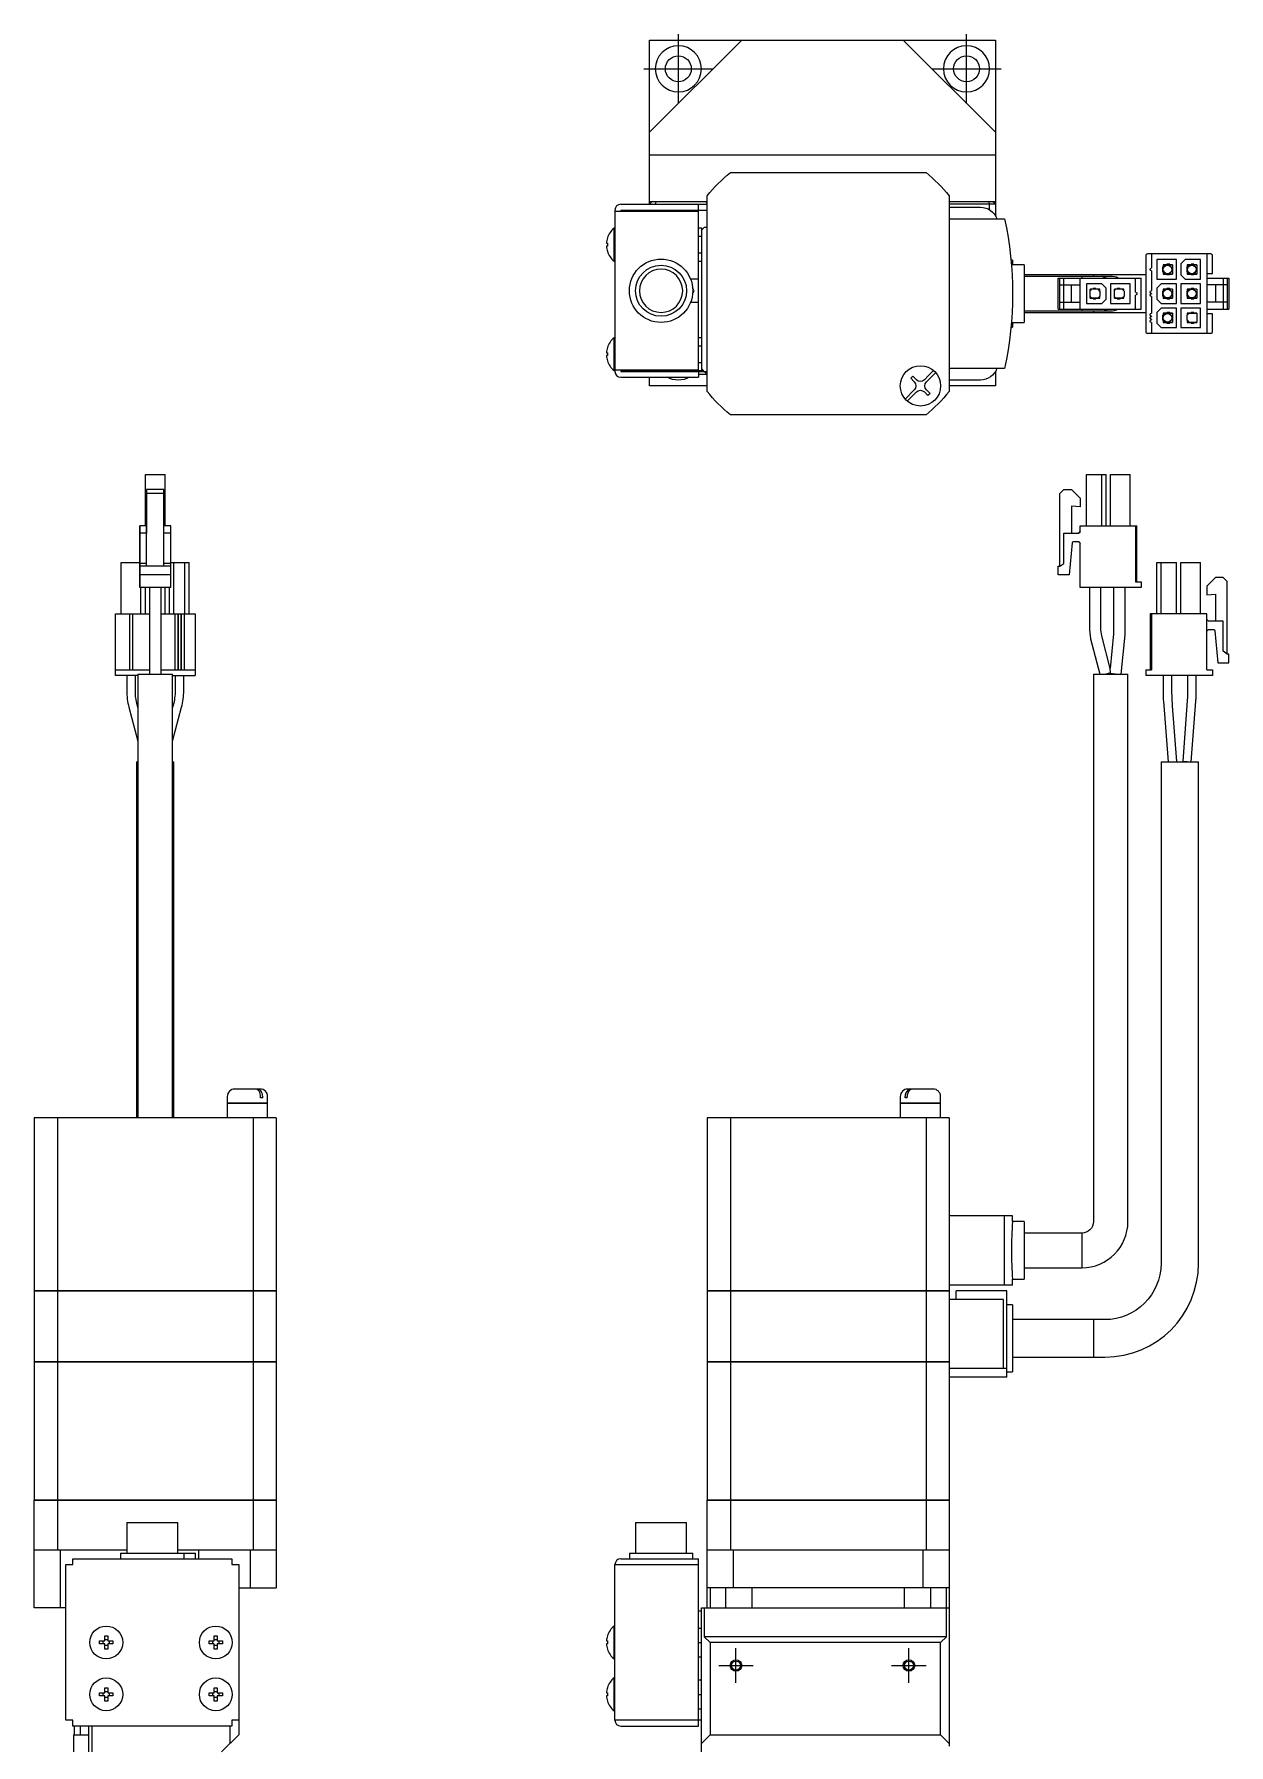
# Model space of a CAD drawing. Extents: x 0 to 561, y -8 to 550.
# Drawn here: x 23 to 230.3, y 253.1 to 549.8 of the extents above; entities that cross this region are included whole.
import ezdxf

# ---------------------------------------------------------------- set-up
doc = ezdxf.new("R2010")
doc.units = 0
doc.header["$LTSCALE"] = 0.5
doc.linetypes.add('CENTER', pattern=[50.8, 31.75, -6.35, 6.35, -6.35])
for name, color, linetype in [('MSM_CENTER', 1, 'CENTER'), ('MSM_CONTINUOUS', 7, 'CONTINUOUS'), ('MSM_NARROW', 5, 'CONTINUOUS')]:
    doc.layers.add(name, color=color, linetype=linetype)

msp = doc.modelspace()

# ---------------------------------------------------------------- linework, layer by layer
at = {"layer": 'MSM_CENTER'}
for p, q in [((134.76, 537.83), (134.76, 549.83)), ((184.76, 537.83), (184.76, 549.83)), ((128.76, 543.83), (140.76, 543.83)), ((178.76, 543.83), (190.76, 543.83)), ((144.76, 263.84), (144.76, 269.84)), ((174.76, 263.84), (174.76, 269.84)), ((141.76, 266.84), (147.76, 266.84)), ((171.76, 266.84), (177.76, 266.84))]:
    msp.add_line(p, q, dxfattribs=at)
at = {"layer": 'MSM_CONTINUOUS'}
for p, q in [((129.76, 548.83), (189.76, 548.83)), ((129.76, 520.33), (129.76, 548.83)), ((129.76, 532.83), (145.76, 548.83)), ((173.76, 548.83), (189.76, 532.83)), ((189.76, 548.83), (189.76, 518.36)), ((189.76, 528.83), (129.76, 528.83)), ((143.79, 525.83), (177.73, 525.83)), ((123.76, 519.33), (123.76, 491.33)), ((124.76, 520.33), (139.76, 520.33)), ((124.76, 519.33), (139.76, 519.33)), ((124.76, 519.33), (124.76, 519.13)), ((129.76, 520.83), (139.76, 520.83)), ((129.76, 519.13), (129.76, 519.33)), ((130.76, 519.33), (130.56, 519.13)), ((130.76, 520.33), (130.97, 520.83)), ((138.26, 519.33), (138.26, 520.33)), ((139.76, 520.53), (139.46, 520.83)), ((139.76, 487.86), (139.76, 521.81)), ((181.76, 521.81), (181.76, 487.86)), ((181.76, 520.83), (189.76, 520.83)), ((189.76, 520.33), (181.76, 520.33)), ((181.76, 519.83), (187.18, 519.83)), ((188.55, 520.83), (188.76, 520.33)), ((188.76, 519.38), (188.76, 520.33)), ((123.76, 519.13), (138.26, 519.13)), ((138.26, 491.53), (138.26, 519.13)), ((181.76, 517.83), (191.33, 517.83)), ((122.28, 513.59), (122.45, 513.59)), ((122.45, 514.49), (122.45, 514.49)), ((122.45, 513.59), (122.45, 513.07)), ((123.6, 510.48), (123.6, 516.18)), ((123.76, 516.18), (123.6, 516.18)), ((138.26, 516.22), (138.76, 516.22)), ((138.26, 514.78), (138.76, 514.78)), ((139.26, 516.33), (138.76, 515.83)), ((138.76, 516.22), (138.76, 491.45)), ((139.76, 516.33), (139.26, 516.33)), ((122.45, 513.07), (122.28, 513.07)), ((122.45, 512.18), (122.45, 512.18)), ((123.6, 510.48), (123.76, 510.48)), ((138.26, 511.89), (138.76, 511.89)), ((138.26, 510.45), (138.76, 510.45)), ((192.76, 510.65), (192.47, 510.65)), ((192.76, 510.65), (192.76, 509.83)), ((215.86, 511.43), (215.86, 498.23)), ((227.16, 511.73), (216.16, 511.73)), ((216.86, 511.73), (216.86, 509.28)), ((217.76, 510.73), (217.76, 507.33)), ((221.16, 510.73), (217.76, 510.73)), ((221.16, 507.33), (221.16, 510.73)), ((222.71, 510.73), (221.96, 509.98)), ((225.36, 510.73), (222.71, 510.73)), ((225.36, 507.33), (225.36, 510.73)), ((226.46, 511.73), (226.46, 497.93)), ((227.46, 508.33), (227.46, 511.43)), ((194.76, 509.83), (192.55, 509.83)), ((194.76, 509.83), (194.76, 499.83)), ((215.86, 508.08), (194.76, 508.08)), ((209.76, 507.83), (194.76, 507.83)), ((200.66, 507.53), (215.06, 507.53)), ((200.66, 502.13), (200.66, 507.53)), ((200.96, 502.13), (200.96, 507.53)), ((201.66, 502.13), (201.66, 507.53)), ((204.46, 502.13), (204.46, 507.53)), ((204.76, 507.83), (204.76, 507.53)), ((206.76, 508.08), (206.76, 507.83)), ((214.06, 505.09), (214.06, 507.53)), ((215.06, 502.13), (215.06, 507.53)), ((216.86, 508.78), (216.86, 505.36)), ((219.13, 509.78), (218.76, 509.41)), ((218.76, 509.41), (218.76, 508.66)), ((218.76, 508.66), (219.13, 508.28)), ((219.51, 509.83), (218.86, 509.83)), ((218.86, 509.83), (218.86, 509.51)), ((218.86, 508.56), (218.86, 508.23)), ((218.86, 508.23), (219.51, 508.23)), ((218.92, 508.82), (219.05, 508.37)), ((220.51, 509.78), (219.13, 509.78)), ((219.13, 508.28), (220.51, 508.28)), ((220.01, 509.93), (219.51, 509.93)), ((219.51, 509.93), (219.51, 509.78)), ((219.51, 508.28), (219.51, 508.13)), ((219.51, 508.13), (220.01, 508.13)), ((220.01, 509.93), (220.01, 509.78)), ((220.51, 509.83), (220.01, 509.83)), ((220.01, 508.13), (220.01, 508.28)), ((220.01, 508.23), (220.51, 508.23)), ((220.51, 508.72), (220.35, 509.25)), ((220.51, 509.83), (220.51, 508.23)), ((221.96, 509.98), (221.96, 508.08)), ((221.96, 508.08), (222.71, 507.33)), ((223.33, 509.78), (222.96, 509.41)), ((222.96, 509.41), (222.96, 508.66)), ((223.11, 509.24), (222.96, 508.69)), ((222.96, 508.66), (223.33, 508.28)), ((223.71, 509.83), (223.06, 509.83)), ((223.06, 509.83), (223.06, 509.51)), ((223.06, 508.56), (223.06, 508.23)), ((223.06, 508.23), (223.71, 508.23)), ((224.71, 509.78), (223.33, 509.78)), ((223.33, 508.28), (224.71, 508.28)), ((223.71, 509.93), (223.71, 509.78)), ((224.21, 509.93), (223.71, 509.93)), ((223.71, 508.28), (223.71, 508.13)), ((223.71, 508.13), (224.21, 508.13)), ((224.21, 509.93), (224.21, 509.78)), ((224.71, 509.83), (224.21, 509.83)), ((224.21, 508.13), (224.21, 508.28)), ((224.21, 508.23), (224.71, 508.23)), ((224.4, 508.28), (224.56, 508.83)), ((224.71, 509.83), (224.71, 508.23)), ((226.46, 508.33), (227.46, 508.33)), ((226.46, 507.53), (230.26, 507.53)), ((229.26, 507.53), (229.26, 502.13)), ((229.96, 507.53), (229.96, 502.13)), ((230.26, 507.53), (230.26, 502.13)), ((138.26, 507.33), (136.88, 507.33)), ((137.53, 505.34), (137.24, 505.85)), ((137.24, 504.82), (137.53, 505.34)), ((200.96, 506.33), (204.46, 506.33)), ((202.96, 503.33), (202.96, 506.33)), ((205.56, 506.53), (205.56, 503.13)), ((208.21, 506.53), (205.56, 506.53)), ((206.71, 505.63), (206.21, 505.63)), ((206.21, 504.03), (206.21, 505.63)), ((207.58, 505.58), (206.21, 505.58)), ((206.71, 505.58), (206.71, 505.73)), ((207.21, 505.73), (206.71, 505.73)), ((207.21, 505.58), (207.21, 505.73)), ((207.86, 505.63), (207.21, 505.63)), ((207.96, 505.21), (207.58, 505.58)), ((207.86, 505.31), (207.86, 505.63)), ((207.96, 504.46), (207.96, 505.21)), ((208.96, 505.78), (208.21, 506.53)), ((208.96, 503.88), (208.96, 505.78)), ((213.16, 506.53), (209.76, 506.53)), ((209.76, 506.53), (209.76, 503.13)), ((210.41, 504.03), (210.41, 505.63)), ((210.91, 505.63), (210.41, 505.63)), ((211.78, 505.58), (210.41, 505.58)), ((211.41, 505.73), (210.91, 505.73)), ((210.91, 505.58), (210.91, 505.73)), ((211.41, 505.58), (211.41, 505.73)), ((212.06, 505.63), (211.41, 505.63)), ((212.16, 505.21), (211.78, 505.58)), ((212.06, 505.31), (212.06, 505.63)), ((212.16, 504.46), (212.16, 505.21)), ((213.16, 503.13), (213.16, 506.53)), ((214.06, 502.13), (214.06, 504.59)), ((216.86, 504.86), (216.86, 504.81)), ((217.76, 507.33), (221.16, 507.33)), ((218.51, 506.53), (217.76, 505.78)), ((217.76, 505.78), (217.76, 503.88)), ((221.16, 506.53), (218.51, 506.53)), ((219.13, 505.58), (218.76, 505.21)), ((218.76, 505.21), (218.76, 504.46)), ((218.86, 505.63), (218.86, 505.31)), ((219.51, 505.63), (218.86, 505.63)), ((220.51, 505.58), (219.13, 505.58)), ((220.01, 505.73), (219.51, 505.73)), ((219.51, 505.73), (219.51, 505.58)), ((220.01, 505.73), (220.01, 505.58)), ((220.51, 505.63), (220.01, 505.63)), ((220.51, 505.58), (220.43, 505.58)), ((220.51, 505.63), (220.51, 504.03)), ((221.16, 503.13), (221.16, 506.53)), ((225.36, 506.53), (221.96, 506.53)), ((221.96, 506.53), (221.96, 503.13)), ((222.71, 507.33), (225.36, 507.33)), ((223.33, 505.58), (222.96, 505.21)), ((222.96, 505.21), (222.96, 504.46)), ((223.71, 505.63), (223.06, 505.63)), ((223.06, 505.63), (223.06, 505.31)), ((224.71, 505.58), (223.33, 505.58)), ((224.21, 505.73), (223.71, 505.73)), ((223.71, 505.73), (223.71, 505.58)), ((224.21, 505.73), (224.21, 505.58)), ((224.71, 505.63), (224.21, 505.63)), ((224.71, 505.63), (224.71, 504.03)), ((225.36, 503.13), (225.36, 506.53)), ((229.96, 506.33), (226.46, 506.33)), ((227.96, 506.33), (227.96, 503.33)), ((136.88, 503.33), (138.26, 503.33)), ((194.76, 501.83), (209.76, 501.83)), ((194.76, 501.58), (215.86, 501.58)), ((200.66, 502.13), (215.06, 502.13)), ((200.96, 503.33), (204.46, 503.33)), ((204.76, 502.13), (204.76, 501.83)), ((205.56, 503.13), (208.21, 503.13)), ((206.21, 504.08), (207.58, 504.08)), ((206.21, 504.03), (206.71, 504.03)), ((206.71, 504.08), (206.71, 503.93)), ((206.71, 503.93), (207.21, 503.93)), ((206.76, 501.83), (206.76, 501.58)), ((207.21, 503.93), (207.21, 504.08)), ((207.21, 504.03), (207.86, 504.03)), ((207.58, 504.08), (207.96, 504.46)), ((207.86, 504.03), (207.86, 504.36)), ((208.21, 503.13), (208.96, 503.88)), ((209.76, 503.13), (213.16, 503.13)), ((210.41, 504.08), (211.78, 504.08)), ((210.41, 504.03), (210.91, 504.03)), ((210.91, 504.08), (210.91, 503.93)), ((210.91, 503.93), (211.41, 503.93)), ((211.41, 503.93), (211.41, 504.08)), ((211.41, 504.03), (212.06, 504.03)), ((211.78, 504.08), (212.16, 504.46)), ((212.06, 504.03), (212.06, 504.36)), ((216.86, 504.31), (216.86, 501.43)), ((217.76, 503.88), (218.51, 503.13)), ((218.51, 502.33), (217.76, 501.58)), ((217.76, 501.58), (217.76, 499.68)), ((218.51, 503.13), (221.16, 503.13)), ((221.16, 502.33), (218.51, 502.33)), ((218.76, 504.46), (218.86, 504.36)), ((218.86, 504.36), (219.13, 504.08)), ((218.86, 504.36), (218.86, 504.03)), ((218.86, 504.03), (219.51, 504.03)), ((219.13, 504.08), (220.51, 504.08)), ((219.51, 504.08), (219.51, 503.93)), ((219.51, 503.93), (220.01, 503.93)), ((220.01, 501.53), (219.51, 501.53)), ((219.51, 501.53), (219.51, 501.38)), ((220.01, 503.93), (220.01, 504.08)), ((220.01, 504.03), (220.51, 504.03)), ((220.01, 501.53), (220.01, 501.38)), ((220.51, 504.09), (220.43, 504.08)), ((221.16, 498.93), (221.16, 502.33)), ((221.96, 503.13), (225.36, 503.13)), ((221.96, 502.33), (221.96, 498.93)), ((225.36, 502.33), (221.96, 502.33)), ((222.96, 504.46), (223.33, 504.08)), ((223.06, 504.36), (223.06, 504.03)), ((223.06, 504.03), (223.71, 504.03)), ((223.33, 504.08), (224.71, 504.08)), ((223.71, 504.08), (223.71, 503.93)), ((223.71, 503.93), (224.21, 503.93)), ((224.21, 501.53), (223.71, 501.53)), ((223.71, 501.53), (223.71, 501.38)), ((224.21, 503.93), (224.21, 504.08)), ((224.21, 504.03), (224.71, 504.03)), ((224.21, 501.53), (224.21, 501.38)), ((225.36, 498.93), (225.36, 502.33)), ((229.96, 503.33), (226.46, 503.33)), ((226.46, 502.13), (230.26, 502.13)), ((192.47, 499.01), (192.76, 499.01)), ((192.55, 499.83), (194.76, 499.83)), ((192.76, 499.83), (192.76, 499.01)), ((216.86, 500.93), (216.86, 500.88)), ((216.86, 500.38), (216.86, 500.33)), ((216.86, 499.83), (216.86, 497.93)), ((217.76, 499.68), (218.51, 498.93)), ((218.51, 498.93), (221.16, 498.93)), ((219.13, 501.38), (218.76, 501.01)), ((218.76, 501.01), (218.76, 500.26)), ((218.76, 500.26), (219.13, 499.88)), ((218.86, 501.43), (218.86, 501.11)), ((219.51, 501.43), (218.86, 501.43)), ((218.86, 500.16), (218.86, 499.83)), ((218.86, 499.83), (219.51, 499.83)), ((218.92, 500.85), (219.05, 501.3)), ((220.51, 501.38), (219.13, 501.38)), ((219.13, 499.88), (220.51, 499.88)), ((219.51, 499.88), (219.51, 499.73)), ((219.51, 499.73), (220.01, 499.73)), ((220.51, 501.43), (220.01, 501.43)), ((220.01, 499.73), (220.01, 499.88)), ((220.01, 499.83), (220.51, 499.83)), ((220.51, 500.95), (220.35, 500.42)), ((220.51, 501.43), (220.51, 499.83)), ((221.96, 498.93), (225.36, 498.93)), ((223.33, 501.38), (222.96, 501.01)), ((222.96, 501.01), (222.96, 500.26)), ((222.96, 500.26), (223.33, 499.88)), ((223.71, 501.43), (223.06, 501.43)), ((223.06, 501.43), (223.06, 501.11)), ((223.06, 500.16), (223.06, 499.83)), ((223.06, 499.83), (223.71, 499.83)), ((224.71, 501.38), (223.33, 501.38)), ((223.33, 499.88), (224.71, 499.88)), ((223.71, 499.88), (223.71, 499.73)), ((223.71, 499.73), (224.21, 499.73)), ((224.71, 501.43), (224.21, 501.43)), ((224.21, 499.73), (224.21, 499.88)), ((224.21, 499.83), (224.71, 499.83)), ((224.71, 501.43), (224.71, 499.83)), ((227.46, 501.33), (226.46, 501.33)), ((227.46, 498.23), (227.46, 501.33)), ((123.6, 491.48), (123.6, 497.18)), ((123.76, 497.18), (123.6, 497.18)), ((138.26, 497.22), (138.76, 497.22)), ((138.26, 495.78), (138.76, 495.78)), ((227.16, 497.93), (216.16, 497.93)), ((122.28, 494.59), (122.45, 494.59)), ((122.45, 494.07), (122.28, 494.07)), ((122.45, 495.49), (122.45, 495.49)), ((122.45, 494.59), (122.45, 494.07)), ((122.45, 493.18), (122.45, 493.18)), ((138.26, 492.89), (138.76, 492.89)), ((123.6, 491.48), (123.76, 491.48)), ((138.26, 491.53), (123.76, 491.53)), ((124.76, 491.53), (124.76, 491.33)), ((124.76, 491.45), (138.76, 491.45)), ((124.76, 491.33), (139.76, 491.33)), ((124.76, 490.33), (138.26, 490.33)), ((129.76, 491.45), (129.76, 491.33)), ((129.76, 488.83), (129.76, 490.33)), ((130.46, 491.33), (130.35, 491.45)), ((130.51, 491.43), (130.5, 491.45)), ((139.16, 491.43), (130.51, 491.43)), ((138.26, 491.33), (138.26, 490.33)), ((139.76, 490.83), (138.26, 490.83)), ((138.76, 491.83), (139.26, 491.33)), ((139.26, 491.33), (139.76, 490.83)), ((175.1, 490.14), (175.45, 490.5)), ((175.7, 489.54), (175.1, 490.14)), ((175.45, 490.5), (176.05, 489.9)), ((177.47, 489.9), (178.13, 490.56)), ((178.48, 490.2), (177.82, 489.54)), ((178.13, 490.56), (179.05, 491.48)), ((179.41, 491.13), (178.48, 490.2)), ((191.33, 491.83), (181.76, 491.83)), ((187.18, 489.83), (181.76, 489.83)), ((189.76, 491.31), (189.76, 488.83)), ((139.76, 488.83), (129.76, 488.83)), ((174.11, 486.54), (175.7, 488.13)), ((176.05, 487.77), (174.47, 486.19)), ((178.07, 487.17), (177.47, 487.77)), ((177.82, 488.13), (178.42, 487.53)), ((178.42, 487.53), (178.07, 487.17)), ((189.76, 488.83), (181.76, 488.83)), ((177.73, 483.83), (143.79, 483.83)), ((42.3, 464.54), (42.3, 473.44)), ((42.3, 464.54), (42.3, 473.44)), ((42.3, 473.44), (45.7, 473.44)), ((42.3, 464.54), (42.3, 473.44)), ((45.7, 464.54), (45.7, 473.44)), ((205.56, 464.54), (205.56, 473.44)), ((205.56, 473.44), (208.96, 473.44)), ((205.56, 464.54), (205.56, 473.44)), ((208.21, 464.54), (208.21, 473.44)), ((208.96, 464.54), (208.96, 473.44)), ((209.76, 464.54), (209.76, 473.44)), ((209.76, 473.44), (213.16, 473.44)), ((209.76, 464.54), (209.76, 473.44)), ((213.16, 464.54), (213.16, 473.44)), ((45.5, 470.84), (42.5, 470.84)), ((42.5, 470.14), (42.5, 470.84)), ((42.5, 470.84), (42.5, 469.34)), ((45.5, 470.14), (42.5, 470.14)), ((42.5, 457.54), (42.5, 470.14)), ((42.5, 469.34), (42.5, 467.84)), ((45.5, 470.14), (45.5, 470.84)), ((45.5, 457.54), (45.5, 470.14)), ((200.96, 470.14), (201.66, 470.84)), ((200.96, 470.14), (201.66, 470.84)), ((200.96, 457.54), (200.96, 470.14)), ((200.96, 457.54), (200.96, 470.14)), ((201.66, 470.84), (202.96, 470.84)), ((202.96, 470.84), (204.46, 469.34)), ((204.46, 469.34), (204.46, 467.84)), ((42.5, 467.84), (42.5, 467.97)), ((42.5, 467.97), (42.5, 463.29)), ((204.46, 467.84), (202.96, 467.97)), ((202.96, 467.97), (202.96, 463.29)), ((204.46, 467.84), (202.96, 467.97)), ((41.3, 464.54), (41.3, 464.54)), ((41.3, 464.54), (41.3, 454.84)), ((41.3, 463.59), (41.3, 464.54)), ((42.5, 464.54), (41.3, 464.54)), ((41.3, 463.29), (41.3, 463.59)), ((42.5, 463.29), (41.3, 463.29)), ((41.3, 458.04), (41.3, 463.29)), ((42.5, 463.59), (42.5, 463.29)), ((42.5, 458.04), (42.5, 463.29)), ((46.7, 464.54), (45.5, 464.54)), ((46.7, 463.29), (45.5, 463.29)), ((46.7, 463.59), (46.7, 464.54)), ((46.7, 463.29), (46.7, 463.59)), ((46.7, 458.04), (46.7, 463.29)), ((201.66, 458.04), (201.66, 463.29)), ((201.66, 463.29), (204.16, 463.29)), ((201.66, 458.04), (201.66, 463.29)), ((204.46, 463.59), (204.46, 464.54)), ((204.46, 464.54), (214.31, 464.54)), ((204.46, 463.59), (204.46, 464.54)), ((204.46, 463.59), (204.46, 463.58)), ((214.06, 464.54), (214.06, 454.84)), ((214.31, 454.84), (214.31, 464.54)), ((41.3, 461.49), (41.3, 461.79)), ((41.3, 461.79), (41.3, 461.61)), ((41.3, 461.61), (41.3, 456.04)), ((41.3, 453.84), (41.3, 461.49)), ((203.06, 461.61), (202.57, 456.04)), ((204.16, 461.79), (203.26, 461.79)), ((204.46, 461.49), (204.46, 461.49)), ((204.46, 453.84), (204.46, 461.49)), ((204.46, 453.84), (204.46, 461.49)), ((38.1, 449.29), (38.1, 458.19)), ((38.1, 458.19), (41.3, 458.19)), ((42.5, 458.04), (41.3, 458.04)), ((41.3, 457.54), (41.3, 458.04)), ((46.7, 457.54), (41.3, 457.54)), ((41.3, 456.04), (41.3, 457.54)), ((42.5, 457.54), (42.5, 458.04)), ((46.7, 458.04), (45.5, 458.04)), ((46.7, 458.19), (49.9, 458.19)), ((46.7, 457.54), (46.7, 458.04)), ((46.7, 456.04), (46.7, 457.54)), ((47.25, 449.29), (47.25, 458.19)), ((49.15, 449.29), (49.15, 458.19)), ((49.9, 449.29), (49.9, 458.19)), ((200.66, 456.04), (200.66, 457.54)), ((200.66, 457.54), (200.96, 457.54)), ((200.66, 456.04), (200.66, 457.54)), ((200.96, 457.54), (201.66, 458.04)), ((200.96, 457.54), (201.66, 458.04)), ((217.76, 458.19), (221.16, 458.19)), ((217.76, 449.29), (217.76, 458.19)), ((218.51, 449.29), (218.51, 458.19)), ((221.16, 449.29), (221.16, 458.19)), ((221.96, 458.19), (225.36, 458.19)), ((221.96, 449.29), (221.96, 458.19)), ((225.36, 449.29), (225.36, 458.19)), ((46.7, 456.04), (41.3, 456.04)), ((41.3, 454.84), (41.3, 453.84)), ((46.7, 453.84), (46.7, 456.04)), ((202.57, 456.04), (200.66, 456.04)), ((214.06, 454.84), (215.06, 454.84)), ((215.06, 454.84), (215.06, 453.84)), ((227.96, 455.59), (226.46, 454.09)), ((226.46, 454.09), (226.46, 452.59)), ((229.26, 455.59), (227.96, 455.59)), ((229.96, 454.89), (229.26, 455.59)), ((229.96, 442.29), (229.96, 454.89)), ((46.7, 453.84), (41.3, 453.84)), ((41.3, 453.84), (41.3, 453.84)), ((41.5, 449.29), (41.5, 453.84)), ((42.3, 449.29), (42.3, 453.84)), ((43, 453.84), (43, 446.48)), ((43, 453.84), (43, 445.94)), ((45, 446.48), (45, 453.84)), ((45.7, 449.29), (45.7, 453.84)), ((46.5, 449.29), (46.5, 453.84)), ((215.06, 453.84), (204.46, 453.84)), ((206.08, 453.84), (206.08, 446.48)), ((208.08, 446.48), (208.08, 453.84)), ((210.28, 453.84), (210.28, 445.94)), ((212.28, 445.94), (212.28, 453.84)), ((226.46, 452.59), (227.96, 452.72)), ((227.96, 452.72), (227.96, 448.04)), ((37.1, 449.29), (43, 449.29)), ((37.1, 438.59), (37.1, 449.29)), ((39.55, 449.29), (39.55, 439.59)), ((40.05, 449.29), (40.05, 439.59)), ((45, 449.29), (50.9, 449.29)), ((47.4, 449.29), (47.4, 439.59)), ((47.9, 449.29), (47.9, 439.59)), ((47.95, 449.29), (47.95, 439.59)), ((48.45, 449.29), (48.45, 439.59)), ((48.5, 449.29), (48.5, 439.59)), ((49, 449.29), (49, 439.59)), ((50.9, 449.29), (50.9, 438.59)), ((226.46, 449.29), (216.61, 449.29)), ((216.61, 449.29), (216.61, 439.59)), ((216.86, 449.29), (216.86, 439.59)), ((226.46, 439.59), (226.46, 449.29)), ((43, 446.48), (43, 445.22)), ((43, 445.94), (43, 445.74)), ((43, 445.74), (43, 438.84)), ((43, 445.22), (43, 438.84)), ((45, 445.22), (45, 446.48)), ((45, 438.84), (45, 445.22)), ((206.08, 446.48), (206.28, 444.97)), ((208.21, 445.47), (208.08, 446.48)), ((209.7, 439.79), (208.21, 445.47)), ((210.28, 445.84), (209.7, 439.79)), ((210.28, 445.94), (210.28, 445.84)), ((211.61, 438.84), (212.27, 445.65)), ((212.27, 445.65), (212.28, 445.94)), ((229.26, 448.04), (226.76, 448.04)), ((226.76, 446.54), (227.66, 446.54)), ((227.86, 446.36), (228.35, 440.79)), ((229.26, 442.79), (229.26, 448.04)), ((206.28, 444.97), (207.88, 438.84)), ((229.96, 442.29), (229.26, 442.79)), ((230.26, 442.29), (229.96, 442.29)), ((230.26, 440.79), (230.26, 442.29)), ((37.1, 439.59), (43, 439.59)), ((45, 439.59), (50.9, 439.59)), ((209.75, 439.06), (209.7, 439.79)), ((215.86, 439.59), (215.86, 438.59)), ((215.86, 439.59), (216.86, 439.59)), ((226.46, 439.59), (227.46, 439.59)), ((227.46, 439.59), (227.46, 438.59)), ((228.35, 440.79), (230.26, 440.79)), ((41, 438.59), (37.1, 438.59)), ((39.05, 438.59), (39.05, 435.96)), ((40.55, 435.96), (40.55, 438.59)), ((41, 438.84), (41, 361.84)), ((41, 438.84), (47, 438.84)), ((47, 361.84), (47, 438.84)), ((47, 438.59), (50.9, 438.59)), ((47.45, 438.59), (47.45, 435.96)), ((48.95, 435.96), (48.95, 438.59)), ((206.76, 438.84), (212.76, 438.84)), ((206.76, 438.84), (206.76, 343.84)), ((209.75, 439.06), (208.91, 438.84)), ((209.62, 439.02), (209.61, 438.93)), ((210.61, 438.84), (209.61, 438.93)), ((212.76, 343.84), (212.76, 438.84)), ((227.46, 438.59), (215.86, 438.59)), ((218.88, 438.59), (218.88, 434.99)), ((220.38, 435.96), (220.38, 438.59)), ((223.08, 438.59), (223.08, 434.96)), ((224.58, 434.96), (224.58, 438.59)), ((41, 433.01), (40.88, 433.47)), ((47.12, 433.46), (47, 433.01)), ((218.92, 434.13), (219.76, 423.59)), ((220.49, 433.33), (220.38, 435.96)), ((221.26, 423.65), (220.49, 433.33)), ((223.06, 434.27), (222.26, 423.64)), ((223.76, 423.59), (224.55, 434.16)), ((39.43, 433.08), (41, 427.22)), ((47, 427.22), (48.57, 433.07)), ((40.75, 423.59), (40.75, 361.84)), ((40.75, 423.59), (41, 423.59)), ((47, 423.59), (47.25, 423.59)), ((47.25, 361.84), (47.25, 423.59)), ((218.51, 423.59), (218.51, 336.59)), ((218.51, 423.59), (225.01, 423.59)), ((222.26, 423.64), (222.29, 423.59)), ((223.01, 423.59), (222.26, 423.64)), ((225.01, 336.59), (225.01, 423.59)), ((56.5, 365.54), (56.5, 364.39)), ((62.2, 366.84), (57.8, 366.84)), ((62.29, 365.34), (62.29, 365.54)), ((62.65, 365.34), (62.29, 365.34)), ((62.65, 365.34), (62.65, 365.54)), ((63.5, 364.39), (63.5, 365.54)), ((173.26, 365.54), (173.26, 364.39)), ((174.11, 365.34), (174.11, 365.54)), ((174.47, 365.34), (174.11, 365.34)), ((174.47, 365.34), (174.47, 365.54)), ((178.96, 366.84), (174.56, 366.84)), ((180.26, 364.39), (180.26, 365.54)), ((63.5, 364.39), (56.5, 364.39)), ((56.5, 364.34), (56.5, 361.84)), ((63.5, 364.34), (56.5, 364.34)), ((56.55, 364.39), (56.55, 364.34)), ((63.45, 364.34), (63.45, 364.39)), ((63.5, 361.84), (63.5, 364.34)), ((180.26, 364.39), (173.26, 364.39)), ((180.26, 364.34), (173.26, 364.34)), ((173.26, 364.34), (173.26, 361.84)), ((173.31, 364.39), (173.31, 364.34)), ((180.21, 364.34), (180.21, 364.39)), ((180.26, 361.84), (180.26, 364.34)), ((23, 361.84), (23, 331.89)), ((65, 361.84), (23, 361.84)), ((27.03, 361.84), (27.03, 331.89)), ((60.97, 361.84), (60.97, 331.89)), ((65, 361.84), (65, 331.89)), ((181.76, 361.84), (139.76, 361.84)), ((139.76, 361.84), (139.76, 331.89)), ((143.79, 361.84), (143.79, 331.89)), ((177.73, 361.84), (177.73, 331.89)), ((181.76, 361.84), (181.76, 331.89)), ((192.76, 344.84), (181.76, 344.84)), ((191.33, 332.84), (191.33, 344.84)), ((192.76, 343.84), (192.76, 344.84)), ((194.76, 343.84), (192.76, 343.84)), ((194.76, 343.84), (194.76, 333.84)), ((204.76, 341.84), (194.76, 341.84)), ((204.76, 341.84), (204.76, 335.84)), ((194.76, 335.84), (204.76, 335.84)), ((192.76, 332.84), (181.76, 332.84)), ((192.76, 332.84), (192.76, 333.84)), ((192.76, 333.84), (194.76, 333.84)), ((23, 331.89), (65, 331.89)), ((23, 331.84), (65, 331.84)), ((23, 331.84), (23, 319.59)), ((23.05, 331.89), (23.05, 331.84)), ((27.03, 331.84), (27.03, 319.59)), ((27.29, 331.89), (27.29, 331.84)), ((60.71, 331.89), (60.71, 331.84)), ((60.97, 331.84), (60.97, 319.59)), ((64.95, 331.89), (64.95, 331.84)), ((65, 331.84), (65, 319.59)), ((139.76, 331.89), (181.76, 331.89)), ((139.76, 331.84), (139.76, 319.59)), ((139.76, 331.84), (181.76, 331.84)), ((139.81, 331.89), (139.81, 331.84)), ((143.79, 331.84), (143.79, 319.59)), ((144.05, 331.89), (144.05, 331.84)), ((177.47, 331.89), (177.47, 331.84)), ((177.73, 331.84), (177.73, 319.59)), ((181.71, 331.89), (181.71, 331.84)), ((181.76, 331.84), (181.76, 295.59)), ((191.16, 330.34), (181.76, 330.34)), ((182.96, 330.34), (182.96, 331.84)), ((191.76, 331.84), (182.96, 331.84)), ((191.16, 318.34), (191.16, 330.34)), ((191.76, 316.84), (191.76, 331.84)), ((192.76, 329.41), (191.76, 329.41)), ((192.76, 329.41), (192.76, 317.77)), ((208.76, 326.84), (192.76, 326.84)), ((206.76, 326.84), (206.76, 320.34)), ((23, 319.59), (65, 319.59)), ((23, 319.54), (65, 319.54)), ((23, 319.54), (23, 295.59)), ((23.05, 319.59), (23.05, 319.54)), ((27.03, 319.54), (27.03, 295.59)), ((27.29, 319.59), (27.29, 319.54)), ((60.71, 319.59), (60.71, 319.54)), ((60.97, 319.54), (60.97, 295.59)), ((64.95, 319.59), (64.95, 319.54)), ((65, 319.54), (65, 295.59)), ((139.76, 319.59), (181.76, 319.59)), ((139.76, 319.54), (139.76, 295.59)), ((139.76, 319.54), (181.76, 319.54)), ((139.81, 319.59), (139.81, 319.54)), ((143.79, 319.54), (143.79, 295.59)), ((144.05, 319.59), (144.05, 319.54)), ((177.47, 319.59), (177.47, 319.54)), ((177.73, 319.54), (177.73, 295.59)), ((181.71, 319.59), (181.71, 319.54)), ((191.76, 318.34), (181.76, 318.34)), ((191.76, 317.77), (192.76, 317.77)), ((192.76, 320.34), (208.76, 320.34)), ((191.76, 316.84), (181.76, 316.84)), ((23, 295.59), (65, 295.59)), ((23, 276.84), (23, 295.54)), ((23, 295.54), (65, 295.54)), ((23.05, 295.59), (23.05, 295.54)), ((27.03, 295.54), (27.03, 286.84)), ((27.29, 295.59), (27.29, 295.54)), ((60.71, 295.59), (60.71, 295.54)), ((60.97, 295.54), (60.97, 286.84)), ((64.95, 295.59), (64.95, 295.54)), ((65, 295.54), (65, 280.34)), ((139.76, 295.59), (181.76, 295.59)), ((139.76, 295.54), (181.76, 295.54)), ((139.76, 276.84), (139.76, 295.54)), ((139.81, 295.59), (139.81, 295.54)), ((143.79, 295.54), (143.79, 286.84)), ((144.05, 295.59), (144.05, 295.54)), ((177.47, 295.59), (177.47, 295.54)), ((177.73, 295.54), (177.73, 286.84)), ((181.71, 295.59), (181.71, 295.54)), ((181.76, 295.54), (181.76, 252.84)), ((39.07, 291.64), (47.92, 291.64)), ((39.07, 291.64), (39.07, 286.34)), ((47.92, 286.34), (47.92, 291.64)), ((127.33, 291.64), (136.18, 291.64)), ((127.33, 291.64), (127.33, 286.34)), ((136.18, 286.34), (136.18, 291.64)), ((39.07, 286.84), (23, 286.84)), ((27.5, 286.84), (27.5, 276.84)), ((29.7, 284.34), (29.7, 285.34)), ((29.7, 285.34), (57.3, 285.34)), ((38, 286.34), (51, 286.34)), ((38, 286.34), (38, 285.34)), ((65, 286.84), (47.92, 286.84)), ((49, 285.34), (49, 286.34)), ((51, 285.34), (51, 286.34)), ((51.5, 286.84), (51.5, 285.34)), ((57.3, 285.34), (57.3, 284.34)), ((60.5, 280.34), (60.5, 286.84)), ((124.76, 285.34), (138.26, 285.34)), ((126.26, 286.34), (137.26, 286.34)), ((126.26, 286.34), (126.26, 285.34)), ((137.26, 285.34), (137.26, 286.34)), ((138.26, 256.34), (138.26, 285.34)), ((181.76, 286.84), (139.76, 286.84)), ((144.26, 286.84), (144.26, 280.34)), ((177.26, 280.34), (177.26, 286.84)), ((28.5, 284.34), (29.7, 284.34)), ((28.5, 257.34), (28.5, 284.34)), ((57.3, 284.34), (58.5, 284.34)), ((58.5, 284.34), (58.5, 254.84)), ((123.76, 257.34), (123.76, 284.34)), ((123.76, 284.34), (138.26, 284.34)), ((58.5, 280.34), (65, 280.34)), ((181.76, 280.34), (139.76, 280.34)), ((140.26, 280.34), (140.26, 276.84)), ((143.02, 276.84), (143.02, 280.34)), ((147.5, 280.34), (147.5, 276.84)), ((174.02, 276.84), (174.02, 280.34)), ((178.5, 280.34), (178.5, 276.84)), ((181.26, 271.84), (181.26, 280.34)), ((28.5, 276.84), (23, 276.84)), ((138.26, 276.34), (138.76, 276.34)), ((138.76, 251.84), (138.76, 276.84)), ((138.76, 276.84), (181.76, 276.84)), ((139.26, 276.84), (139.26, 271.84)), ((123.6, 267.99), (123.6, 273.69)), ((123.76, 273.69), (123.6, 273.69)), ((138.26, 273.34), (138.76, 273.34)), ((34.34, 270.58), (34.34, 271.1)), ((34.34, 271.1), (35.24, 271.1)), ((35.24, 270.58), (34.34, 270.58)), ((34.98, 270.58), (34.98, 271.1)), ((35.24, 271.1), (35.24, 271.99)), ((35.24, 271.99), (35.76, 271.99)), ((35.24, 271.36), (35.76, 271.36)), ((35.24, 269.68), (35.24, 270.58)), ((35.76, 270.32), (35.24, 270.32)), ((35.76, 271.99), (35.76, 271.1)), ((35.76, 271.1), (36.66, 271.1)), ((36.66, 270.58), (35.76, 270.58)), ((35.76, 270.58), (35.76, 269.68)), ((36.02, 271.1), (36.02, 270.58)), ((36.66, 271.1), (36.66, 270.58)), ((53.34, 270.58), (53.34, 271.1)), ((53.34, 271.1), (54.24, 271.1)), ((54.24, 270.58), (53.34, 270.58)), ((53.98, 270.58), (53.98, 271.1)), ((54.24, 271.1), (54.24, 271.99)), ((54.24, 271.99), (54.76, 271.99)), ((54.24, 271.36), (54.76, 271.36)), ((54.24, 269.68), (54.24, 270.58)), ((54.76, 270.32), (54.24, 270.32)), ((54.76, 271.99), (54.76, 271.1)), ((54.76, 271.1), (55.66, 271.1)), ((54.76, 270.58), (54.76, 269.68)), ((55.66, 270.58), (54.76, 270.58)), ((55.02, 271.1), (55.02, 270.58)), ((55.66, 271.1), (55.66, 270.58)), ((122.28, 271.1), (122.45, 271.1)), ((122.45, 270.58), (122.28, 270.58)), ((122.45, 272), (122.45, 271.99)), ((122.45, 271.1), (122.45, 270.58)), ((138.26, 270.84), (138.76, 270.84)), ((139.26, 271.84), (140.26, 270.84)), ((181.26, 271.84), (139.26, 271.84)), ((180.26, 270.84), (140.26, 270.84)), ((140.26, 270.84), (140.26, 254.84)), ((180.26, 270.84), (181.26, 271.84)), ((180.26, 254.84), (180.26, 270.84)), ((35.76, 269.68), (35.24, 269.68)), ((54.76, 269.68), (54.24, 269.68)), ((122.45, 269.68), (122.45, 269.68)), ((123.6, 267.99), (123.76, 267.99)), ((138.26, 268.34), (138.76, 268.34)), ((123.6, 258.99), (123.6, 264.69)), ((123.76, 264.69), (123.6, 264.69)), ((138.26, 264.34), (138.76, 264.34)), ((34.34, 261.58), (34.34, 262.1)), ((34.34, 262.1), (35.24, 262.1)), ((35.24, 261.58), (34.34, 261.58)), ((34.98, 261.58), (34.98, 262.1)), ((35.24, 262.99), (35.76, 262.99)), ((35.24, 262.1), (35.24, 262.99)), ((35.24, 262.36), (35.76, 262.36)), ((35.24, 260.68), (35.24, 261.58)), ((35.76, 261.32), (35.24, 261.32)), ((35.76, 262.99), (35.76, 262.1)), ((35.76, 262.1), (36.66, 262.1)), ((35.76, 261.58), (35.76, 260.68)), ((36.66, 261.58), (35.76, 261.58)), ((36.02, 262.1), (36.02, 261.58)), ((36.66, 262.1), (36.66, 261.58)), ((53.34, 261.58), (53.34, 262.1)), ((53.34, 262.1), (54.24, 262.1)), ((54.24, 261.58), (53.34, 261.58)), ((53.98, 261.58), (53.98, 262.1)), ((54.24, 262.1), (54.24, 262.99)), ((54.24, 262.99), (54.76, 262.99)), ((54.24, 262.36), (54.76, 262.36)), ((54.24, 260.68), (54.24, 261.58)), ((54.76, 261.32), (54.24, 261.32)), ((54.76, 262.99), (54.76, 262.1)), ((54.76, 262.1), (55.66, 262.1)), ((55.66, 261.58), (54.76, 261.58)), ((54.76, 261.58), (54.76, 260.68)), ((55.02, 262.1), (55.02, 261.58)), ((55.66, 262.1), (55.66, 261.58)), ((122.28, 262.1), (122.45, 262.1)), ((122.45, 261.58), (122.28, 261.58)), ((122.45, 263), (122.45, 262.99)), ((122.45, 262.1), (122.45, 261.58)), ((138.26, 261.84), (138.76, 261.84)), ((35.76, 260.68), (35.24, 260.68)), ((54.76, 260.68), (54.24, 260.68)), ((122.45, 260.68), (122.45, 260.68)), ((123.6, 258.99), (123.76, 258.99)), ((138.26, 259.34), (138.76, 259.34)), ((29.7, 257.34), (28.5, 257.34)), ((29.7, 256.34), (29.7, 257.34)), ((57.3, 256.34), (29.7, 256.34)), ((30, 254.84), (30, 256.34)), ((31, 256.34), (31, 254.84)), ((32.5, 251.84), (32.5, 256.34)), ((33, 256.34), (33, 251.84)), ((57, 253.34), (57, 256.34)), ((58.5, 257.34), (57.3, 257.34)), ((57.3, 257.34), (57.3, 256.34)), ((138.76, 257.34), (123.76, 257.34)), ((124.76, 256.34), (138.26, 256.34)), ((29.8, 254.84), (32.5, 254.84)), ((29.8, 254.84), (29.8, 251.84)), ((55.5, 251.84), (58.5, 254.84)), ((138.76, 253.34), (140.26, 254.84)), ((140.26, 254.84), (180.26, 254.84)), ((180.26, 254.84), (181.76, 253.34))]:
    msp.add_line(p, q, dxfattribs=at)
at = {"layer": 'MSM_CONTINUOUS', "extrusion": (0, 0, -1)}
for centre, radius in [((-134.76, 543.83), 4), ((-184.76, 543.83), 4), ((-131.76, 505.33), 3.75)]:
    msp.add_circle(centre, radius, dxfattribs=at)
at = {"layer": 'MSM_CONTINUOUS'}
for centre, radius in [((134.76, 543.83), 2.25), ((184.76, 543.83), 2.25), ((131.76, 505.33), 5.5), ((131.76, 505.33), 4.42), ((219.63, 509.03), 0.75), ((223.83, 509.03), 0.75), ((219.63, 504.83), 0.75), ((223.83, 504.83), 0.75), ((219.63, 500.63), 0.75), ((176.76, 488.83), 3.5), ((35.5, 270.84), 2.85), ((54.5, 270.84), 2.85), ((144.76, 266.84), 0.783), ((174.76, 266.84), 0.783), ((35.5, 261.84), 2.85), ((54.5, 261.84), 2.85)]:
    msp.add_circle(centre, radius, dxfattribs=at)
at = {"layer": 'MSM_CONTINUOUS', "extrusion": (0, 0, -1)}
for centre, radius, start, end in [((-160.76, 504.83), 27, 38.9424, 51.0576), ((-160.76, 504.83), 27, 128.9424, 141.0576), ((-187.18, 516.83), 3, 90, 160.5288), ((-132.76, 504.83), 60, 167.4867, 192.5133), ((-216.86, 509.03), 0.25, 270, 90), ((-207.08, 504.83), 1, 28.9543, 48.5897), ((-211.28, 504.83), 1, 28.9543, 48.5897), ((-214.06, 504.83), 0.25, 89.9993, 269.9993), ((-216.86, 505.11), 0.25, 270, 90), ((-216.86, 504.56), 0.25, 270, 90), ((-207.08, 504.83), 1, 311.4089, 331.0443), ((-211.28, 504.83), 1, 311.4089, 331.0443), ((-216.86, 500.08), 0.25, 270, 90), ((-216.86, 501.18), 0.25, 270, 90), ((-216.86, 500.63), 0.25, 270, 90), ((-134.76, 493.83), 4, 241.045, 298.955), ((-176.76, 490.6), 1, 225, 315), ((-187.18, 492.83), 3, 199.4712, 270), ((-160.76, 504.83), 27, 308.9424, 321.0576), ((-174.99, 488.83), 1, 135, 225), ((-176.76, 487.07), 1, 45, 135), ((-178.53, 488.83), 1, 315, 45), ((-160.76, 504.83), 27, 218.9424, 231.0576), ((-204.16, 463.59), 0.3, 180, 270), ((-204.16, 463.59), 0.3, 180, 270), ((-204.16, 461.49), 0.3, 90, 180), ((-204.16, 461.49), 0.3, 90, 180), ((-226.76, 448.34), 0.3, 270, 0), ((-226.76, 446.24), 0.3, 0, 90), ((-227.66, 446.34), 0.2, 90, 175), ((-50.2, 435.96), 9.65, 345.0035, 0.008), ((-37.8, 435.96), 9.65, 179.9899, 194.9986), ((-213.83, 434.96), 9.25, 180, 184.2892), ((-204.76, 343.84), 2, 180, 270), ((-208.76, 336.59), 9.75, 180, 270)]:
    msp.add_arc(centre, radius, start, end, dxfattribs=at)
at = {"layer": 'MSM_CONTINUOUS'}
for centre, radius, start, end in [((124.76, 519.33), 1, 90, 180), ((131.26, 519.33), 1.8, 123.5573, 146.251), ((188.26, 519.33), 1.8, 33.5573, 56.4427), ((125.96, 513.33), 3.69, 161.762, 175.9605), ((125.96, 513.33), 3.7, 129.6218, 161.7427), ((125.96, 513.33), 3.69, 184.0395, 198.238), ((125.96, 513.33), 3.7, 198.2573, 230.3782), ((216.16, 511.43), 0.3, 90, 180), ((227.16, 511.43), 0.3, 0, 90), ((209.76, 504.83), 3, 64.1588, 115.8426), ((209.76, 504.83), 3, 244.1588, 295.8426), ((125.96, 494.33), 3.7, 129.6218, 161.7427), ((216.16, 498.23), 0.3, 180, 270), ((227.16, 498.23), 0.3, 270, 360), ((125.96, 494.33), 3.69, 161.762, 175.9605), ((125.96, 494.33), 3.69, 184.0395, 198.238), ((125.96, 494.33), 3.7, 198.2573, 230.3782), ((124.76, 491.33), 1, 180, 270), ((204.16, 463.59), 0.3, 270, 360), ((203.26, 461.59), 0.2, 90, 175), ((204.16, 461.49), 0.3, 360, 90), ((50.2, 435.96), 11.15, 179.9911, 195.0006), ((37.8, 435.96), 11.15, 345.0015, 0.0068), ((229.63, 434.99), 10.75, 180, 184.548), ((213.83, 434.96), 10.75, 355.7108, 360), ((221.18, 423.65), 0.0773, 309.0479, 359.5838), ((57.8, 365.54), 1.3, 90, 180), ((61.33, 366.03), 0.809, 33.6126, 87.2927), ((61.65, 365.95), 0.891, 28.7486, 85.0367), ((60.68, 365.56), 1.61, 359.2584, 34.7863), ((62.2, 365.54), 1.3, 0, 90), ((60.98, 365.56), 1.66, 359.4455, 29.7231), ((174.56, 365.54), 1.3, 90, 180), ((175.52, 365.62), 1.41, 131.3743, 182.8178), ((175.85, 365.63), 1.39, 132.8199, 183.04), ((175.06, 366.09), 0.751, 91.7681, 128.8955), ((175.41, 366.08), 0.754, 95.8166, 131.8939), ((178.96, 365.54), 1.3, 0, 90), ((252.77, 338.83), 60.23, 175.2289, 179.9909), ((204.76, 343.84), 8, 270, 360), ((252.8, 338.85), 60.26, 180.0102, 184.77), ((208.76, 336.59), 16.25, 270, 360), ((124.76, 284.34), 1, 90, 180), ((125.96, 270.84), 3.7, 129.6218, 161.7427), ((125.96, 270.84), 3.69, 161.762, 175.9605), ((125.96, 270.84), 3.69, 184.0395, 198.238), ((125.96, 270.84), 3.7, 198.2573, 230.3782), ((125.96, 261.84), 3.7, 129.6218, 161.7427), ((125.96, 261.84), 3.69, 161.762, 175.9605), ((125.96, 261.84), 3.69, 184.0395, 198.238), ((125.96, 261.84), 3.7, 198.2573, 230.3782), ((124.76, 257.34), 1, 180, 270)]:
    msp.add_arc(centre, radius, start, end, dxfattribs=at)
at = {"layer": 'MSM_NARROW'}
for centre in [(144.76, 266.84), (174.76, 266.84)]:
    msp.add_circle(centre, 1, dxfattribs=at)

doc.saveas('drawing.dxf')
